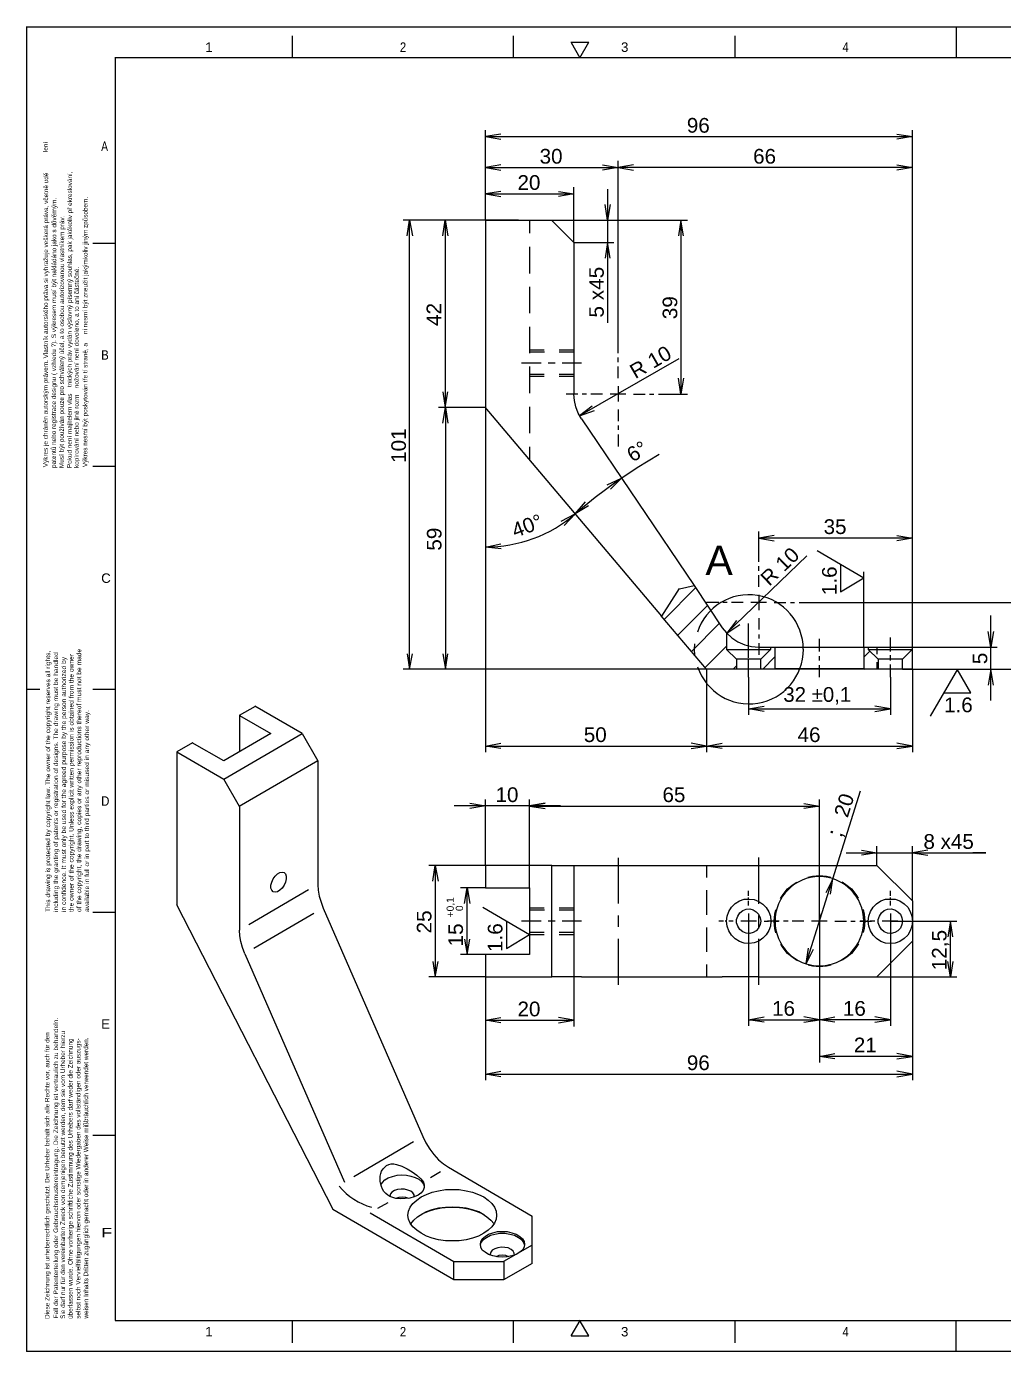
# Model space of a CAD drawing. Header units: millimetres. Extents: x 5368 to 5786, y 1964 to 2262.
# Drawn here: x 5368.5 to 5588.4, y 1964.2 to 2262.2 of the extents above; entities that cross this region are included whole.
import ezdxf

# ---------------------------------------------------------------- set-up
doc = ezdxf.new("R2010")
doc.units = ezdxf.units.MM
doc.header["$MEASUREMENT"] = 0
for name, color, linetype in [('1__LINE_ACI_146', 146, 'Continuous'), ('2__TEXT_ACI_250', 250, 'Continuous'), ('3__LINE_ACI_250', 255, 'Continuous'), ('5__LINE_ACI_230', 230, 'Continuous'), ('6__TEXT_ACI_146', 146, 'Continuous')]:
    doc.layers.add(name, color=color, linetype=linetype)
doc.styles.add('ARIAL', font='', dxfattribs={"width": 0.75})
doc.styles.add('ARIAL_1', font='txt', dxfattribs={"width": 0.75})
doc.styles.get('ARIAL').set_extended_font_data('Arial')

msp = doc.modelspace()

# ---------------------------------------------------------------- linework, layer by layer
at = {"layer": '1__LINE_ACI_146'}
for p, q in [((5471.69, 2218.57), (5471.69, 2238.85)), ((5475.12, 2237.97), (5471.69, 2237.4)), ((5564.17, 2237.97), (5567.71, 2237.4)), ((5567.71, 2120.07), (5567.71, 2238.85)), ((5471.69, 2237.4), (5475.12, 2236.83)), ((5471.69, 2237.4), (5567.71, 2237.4)), ((5567.71, 2237.4), (5564.17, 2236.83)), ((5471.69, 2218.57), (5471.69, 2231.92)), ((5475.12, 2231.05), (5471.69, 2230.48)), ((5471.69, 2230.48), (5475.12, 2229.83)), ((5471.69, 2230.48), (5501.53, 2230.48)), ((5498.02, 2231.05), (5501.53, 2230.48)), ((5501.53, 2230.48), (5498.02, 2229.83)), ((5567.71, 2230.48), (5501.5, 2230.48)), ((5501.53, 2191.3), (5501.53, 2231.92)), ((5501.53, 2191.3), (5501.53, 2231.92)), ((5505, 2231.05), (5501.53, 2230.48)), ((5501.53, 2230.48), (5505, 2229.83)), ((5564.17, 2231.05), (5567.71, 2230.48)), ((5567.71, 2230.48), (5564.17, 2229.83)), ((5567.71, 2122.58), (5567.71, 2231.92)), ((5471.69, 2218.57), (5471.69, 2225.99)), ((5491.53, 2213.55), (5491.53, 2225.99)), ((5475.12, 2225.08), (5471.69, 2224.51)), ((5471.69, 2224.51), (5475.12, 2223.94)), ((5471.69, 2224.51), (5491.53, 2224.51)), ((5488.1, 2225.08), (5491.53, 2224.51)), ((5491.53, 2224.51), (5488.1, 2223.94)), ((5499.16, 2225.61), (5499.16, 2195.49)), ((5499.16, 2218.57), (5498.59, 2222.11)), ((5499.72, 2222.11), (5499.16, 2218.57)), ((5479.08, 2218.57), (5453.2, 2218.57)), ((5454.07, 2215.07), (5454.63, 2218.57)), ((5454.63, 2117.6), (5454.63, 2218.61)), ((5454.63, 2218.57), (5455.27, 2215.07)), ((5471.69, 2218.57), (5461.16, 2218.57)), ((5462.07, 2215.07), (5462.63, 2218.57)), ((5462.63, 2218.57), (5463.2, 2215.07)), ((5462.63, 2218.57), (5462.63, 2176.47)), ((5486.59, 2218.57), (5500.55, 2218.57)), ((5486.59, 2218.57), (5517.08, 2218.57)), ((5515.64, 2218.57), (5515.08, 2215.07)), ((5516.25, 2215.07), (5515.64, 2218.57)), ((5515.64, 2218.57), (5515.64, 2179.51)), ((5491.53, 2213.55), (5500.55, 2213.55)), ((5499.16, 2213.55), (5498.59, 2210.05)), ((5499.72, 2210.05), (5499.16, 2213.55)), ((5501.53, 2188.72), (5501.53, 2191.38)), ((5515.19, 2187.42), (5492.82, 2174.57)), ((5501.53, 2186.66), (5501.53, 2187.69)), ((5484.18, 2186.47), (5479.8, 2186.47)), ((5487.38, 2186.47), (5485.76, 2186.47)), ((5493.31, 2186.47), (5488.97, 2186.47)), ((5501.53, 2183.05), (5501.53, 2185.71)), ((5501.53, 2181.3), (5501.53, 2177.8)), ((5515.64, 2179.51), (5515.08, 2183.05)), ((5516.25, 2183.05), (5515.64, 2179.51)), ((5462.07, 2179.97), (5462.63, 2176.47)), ((5462.63, 2176.47), (5463.2, 2179.97)), ((5492.44, 2179.51), (5489.8, 2179.51)), ((5494.44, 2179.51), (5493.42, 2179.51)), ((5498.02, 2179.51), (5495.38, 2179.51)), ((5503.23, 2179.51), (5499.72, 2179.51)), ((5505, 2179.51), (5507.57, 2179.51)), ((5508.59, 2179.51), (5509.53, 2179.51)), ((5510.59, 2179.51), (5513.19, 2179.51)), ((5513.19, 2179.51), (5517.08, 2179.51)), ((5471.69, 2176.47), (5461.16, 2176.47)), ((5471.69, 2176.47), (5461.24, 2176.47)), ((5462.1, 2172.93), (5462.67, 2176.47)), ((5462.67, 2176.47), (5463.23, 2172.93)), ((5462.67, 2176.47), (5462.67, 2117.6)), ((5471.69, 2176.47), (5471.69, 2098.96)), ((5471.69, 2176.47), (5471.69, 2143.69)), ((5495.65, 2176.78), (5492.85, 2174.57)), ((5492.85, 2174.57), (5496.21, 2175.79)), ((5501.53, 2176.01), (5501.53, 2173.43)), ((5501.53, 2172.4), (5501.53, 2171.45)), ((5501.53, 2170.39), (5501.53, 2167.72)), ((5510.78, 2165.9), (5505.83, 2162.89)), ((5499.08, 2159.05), (5502.29, 2160.57)), ((5502.29, 2160.57), (5499.8, 2158.1)), ((5505.83, 2162.89), (5500.97, 2159.66)), ((5500.97, 2159.66), (5496.33, 2156.24)), ((5496.33, 2156.24), (5491.87, 2152.59)), ((5491.87, 2152.59), (5494.18, 2155.25)), ((5488.7, 2150.91), (5491.87, 2152.59)), ((5491.87, 2152.59), (5489.42, 2149.96)), ((5494.89, 2154.34), (5491.87, 2152.59)), ((5533.19, 2144.41), (5533.19, 2148.59)), ((5567.71, 2122.58), (5567.71, 2148.59)), ((5471.69, 2145.09), (5475.12, 2145.85)), ((5567.71, 2147.11), (5533.11, 2147.11)), ((5536.62, 2147.68), (5533.19, 2147.11)), ((5533.19, 2147.11), (5536.62, 2146.5)), ((5564.17, 2147.68), (5567.71, 2147.11)), ((5567.71, 2147.11), (5564.17, 2146.5)), ((5475.2, 2144.71), (5471.69, 2145.09)), ((5543.98, 2143.08), (5525.87, 2125.7)), ((5533.19, 2141.75), (5533.19, 2144.45)), ((5556.77, 2138.06), (5546.25, 2144.22)), ((5533.19, 2139.77), (5533.19, 2140.8)), ((5551.53, 2141.1), (5551.53, 2135.02)), ((5533.19, 2136.16), (5533.19, 2138.74)), ((5551.53, 2135.02), (5556.77, 2138.13)), ((5556.77, 2122.58), (5556.77, 2139.5)), ((5533.19, 2134.37), (5533.19, 2130.91)), ((5524.13, 2132.62), (5521.42, 2132.62)), ((5526.06, 2132.62), (5525.08, 2132.62)), ((5529.64, 2132.62), (5527, 2132.62)), ((5534.89, 2132.62), (5531.34, 2132.62)), ((5536.62, 2132.62), (5539.23, 2132.62)), ((5540.28, 2132.62), (5541.15, 2132.62)), ((5542.25, 2132.62), (5544.89, 2132.62)), ((5544.89, 2132.62), (5595.56, 2132.62)), ((5528.1, 2128.55), (5525.95, 2125.7)), ((5525.95, 2125.7), (5528.89, 2127.67)), ((5530.85, 2123.99), (5530.85, 2127.9)), ((5533.19, 2129.12), (5533.19, 2126.53)), ((5585.3, 2110.56), (5585.3, 2129.69)), ((5530.85, 2122.54), (5530.85, 2125.81)), ((5533.19, 2125.43), (5533.19, 2124.56)), ((5562.73, 2121.82), (5562.73, 2124.75)), ((5585.3, 2122.58), (5584.73, 2126.08)), ((5585.94, 2126.08), (5585.3, 2122.58)), ((5518.66, 2122.08), (5518.78, 2123.34)), ((5518.78, 2120.75), (5518.66, 2122.08)), ((5530.85, 2121.13), (5530.85, 2122.58)), ((5533.19, 2123.49), (5533.19, 2120.83)), ((5546.81, 2121.63), (5546.81, 2124.44)), ((5562.73, 2121.63), (5562.73, 2124.44)), ((5567.71, 2122.58), (5586.77, 2122.58)), ((5454.07, 2121.06), (5454.63, 2117.6)), ((5454.63, 2117.6), (5455.27, 2121.06)), ((5462.1, 2121.06), (5462.67, 2117.6)), ((5462.67, 2117.6), (5463.23, 2121.06)), ((5530.85, 2120.18), (5530.85, 2121.4)), ((5530.85, 2115.81), (5530.85, 2119.69)), ((5530.85, 2115.81), (5530.85, 2118.97)), ((5546.81, 2119.54), (5546.81, 2120.56)), ((5562.73, 2119.73), (5562.73, 2120.75)), ((5562.73, 2119.54), (5562.73, 2120.56)), ((5521.42, 2117.6), (5453.2, 2117.6)), ((5521.42, 2117.6), (5461.24, 2117.6)), ((5521.42, 2117.6), (5521.42, 2098.96)), ((5521.42, 2117.6), (5521.42, 2098.96)), ((5530.85, 2115.81), (5530.85, 2107.33)), ((5546.81, 2115.81), (5546.81, 2118.55)), ((5562.73, 2115.81), (5562.73, 2118.66)), ((5562.73, 2115.81), (5562.73, 2118.55)), ((5562.73, 2115.81), (5562.73, 2107.33)), ((5565.45, 2117.6), (5595.56, 2117.6)), ((5565.45, 2117.6), (5579.22, 2117.6)), ((5567.71, 2117.6), (5586.77, 2117.6)), ((5567.71, 2117.6), (5567.71, 2098.96)), ((5577.83, 2117.6), (5571.71, 2107.06)), ((5580.85, 2112.31), (5577.75, 2117.63)), ((5585.3, 2117.6), (5584.73, 2114.02)), ((5585.94, 2114.02), (5585.3, 2117.6)), ((5574.81, 2112.31), (5580.85, 2112.31)), ((5530.85, 2108.7), (5534.36, 2109.34)), ((5534.36, 2108.13), (5530.85, 2108.7)), ((5530.85, 2108.7), (5562.73, 2108.7)), ((5562.73, 2108.7), (5559.22, 2109.34)), ((5559.22, 2108.13), (5562.73, 2108.7)), ((5471.69, 2100.33), (5475.12, 2100.98)), ((5521.42, 2100.33), (5517.95, 2100.98)), ((5521.42, 2100.33), (5524.89, 2100.98)), ((5567.71, 2100.33), (5564.17, 2100.98)), ((5475.12, 2099.76), (5471.69, 2100.33)), ((5471.69, 2100.33), (5521.42, 2100.33)), ((5517.95, 2099.76), (5521.42, 2100.33)), ((5524.89, 2099.76), (5521.42, 2100.33)), ((5521.42, 2100.33), (5567.71, 2100.33)), ((5564.17, 2099.76), (5567.71, 2100.33)), ((5549.79, 2070.47), (5556.02, 2090.25)), ((5488.59, 2086.9), (5464.63, 2086.9)), ((5468.14, 2087.47), (5471.69, 2086.9)), ((5471.69, 2086.9), (5468.14, 2086.26)), ((5471.69, 2073.48), (5471.69, 2088.35)), ((5481.61, 2068.46), (5481.61, 2088.35)), ((5481.61, 2068.46), (5481.61, 2088.31)), ((5485.08, 2087.47), (5481.61, 2086.9)), ((5485.08, 2087.4), (5481.61, 2086.83)), ((5481.61, 2086.9), (5485.08, 2086.26)), ((5481.61, 2086.83), (5485.08, 2086.26)), ((5481.61, 2086.83), (5546.81, 2086.83)), ((5543.3, 2087.4), (5546.81, 2086.83)), ((5546.81, 2086.83), (5543.3, 2086.26)), ((5546.81, 2060.93), (5546.81, 2088.31)), ((5559.72, 2073.48), (5559.72, 2077.85)), ((5567.71, 2065.49), (5567.71, 2077.85)), ((5501.53, 2075.23), (5501.53, 2064.92)), ((5533.19, 2064.84), (5533.19, 2075.3)), ((5552.81, 2076.33), (5584.05, 2076.33)), ((5556.24, 2076.94), (5559.72, 2076.33)), ((5559.72, 2076.33), (5556.24, 2075.76)), ((5571.15, 2076.94), (5567.71, 2076.33)), ((5567.71, 2076.33), (5571.15, 2075.76)), ((5471.69, 2073.48), (5458.97, 2073.48)), ((5459.84, 2069.98), (5460.41, 2073.48)), ((5460.41, 2073.48), (5461.05, 2069.98)), ((5460.41, 2073.48), (5460.41, 2048.41)), ((5546.81, 2070.09), (5546.81, 2072.76)), ((5471.69, 2068.46), (5466.06, 2068.46)), ((5466.97, 2064.96), (5467.54, 2068.46)), ((5467.54, 2053.43), (5467.54, 2068.53)), ((5467.54, 2068.46), (5468.14, 2064.96)), ((5543.79, 2051.42), (5549.79, 2070.55)), ((5546.81, 2068.08), (5546.81, 2069.1)), ((5549.79, 2070.47), (5548.21, 2067.32)), ((5549.26, 2067.01), (5549.79, 2070.47)), ((5530.85, 2066.67), (5530.85, 2067.77)), ((5530.85, 2065.87), (5530.85, 2066.29)), ((5530.85, 2064.46), (5530.85, 2065.49)), ((5546.81, 2064.46), (5546.81, 2067.13)), ((5562.73, 2066.67), (5562.73, 2067.77)), ((5562.73, 2065.87), (5562.73, 2066.29)), ((5562.73, 2064.46), (5562.73, 2065.49)), ((5567.71, 2065.49), (5567.71, 2025.18)), ((5481.61, 2057.88), (5471.12, 2064.01)), ((5501.53, 2062.26), (5501.53, 2059.71)), ((5530.85, 2062.68), (5530.85, 2059.22)), ((5533.19, 2059.63), (5533.19, 2062.26)), ((5546.81, 2062.68), (5546.81, 2059.22)), ((5562.73, 2062.68), (5562.73, 2059.22)), ((5476.4, 2060.93), (5476.4, 2054.84)), ((5484.18, 2060.93), (5479.8, 2060.93)), ((5487.38, 2060.93), (5485.76, 2060.93)), ((5493.31, 2060.93), (5488.97, 2060.93)), ((5525.19, 2060.93), (5524.13, 2060.93)), ((5525.95, 2060.93), (5525.57, 2060.93)), ((5527.38, 2060.93), (5526.4, 2060.93)), ((5532.62, 2060.93), (5529.08, 2060.93)), ((5530.85, 2060.93), (5530.85, 2037.38)), ((5534.36, 2060.93), (5535.3, 2060.93)), ((5537.72, 2060.93), (5535.08, 2060.93)), ((5535.76, 2060.93), (5536.06, 2060.93)), ((5536.59, 2060.93), (5537.57, 2060.93)), ((5539.72, 2060.93), (5538.7, 2060.93)), ((5543.3, 2060.93), (5540.66, 2060.93)), ((5548.51, 2060.93), (5545, 2060.93)), ((5546.81, 2060.93), (5546.81, 2037.38)), ((5546.81, 2060.93), (5546.81, 2037.38)), ((5550.28, 2060.93), (5552.85, 2060.93)), ((5553.87, 2060.93), (5554.81, 2060.93)), ((5555.87, 2060.93), (5558.47, 2060.93)), ((5557, 2060.93), (5555.94, 2060.93)), ((5557.83, 2060.93), (5557.45, 2060.93)), ((5559.22, 2060.93), (5558.21, 2060.93)), ((5564.43, 2060.93), (5560.92, 2060.93)), ((5562.73, 2060.93), (5562.73, 2037.38)), ((5562.73, 2060.93), (5577.64, 2060.93)), ((5566.21, 2060.93), (5567.19, 2060.93)), ((5567.64, 2060.93), (5567.94, 2060.93)), ((5568.39, 2060.93), (5569.41, 2060.93)), ((5576.24, 2060.93), (5575.68, 2057.43)), ((5576.24, 2048.41), (5576.24, 2060.96)), ((5576.81, 2057.43), (5576.24, 2060.93)), ((5466.97, 2056.93), (5467.54, 2053.43)), ((5467.54, 2053.43), (5468.14, 2056.93)), ((5476.4, 2054.84), (5481.61, 2057.92)), ((5501.53, 2056.97), (5501.53, 2046.66)), ((5530.85, 2057.43), (5530.85, 2056.48)), ((5533.19, 2046.66), (5533.19, 2056.97)), ((5546.81, 2057.43), (5546.81, 2054.84)), ((5562.73, 2057.43), (5562.73, 2056.48)), ((5567.71, 2056.4), (5567.71, 2029.17)), ((5481.61, 2053.43), (5466.06, 2053.43)), ((5530.85, 2055.98), (5530.85, 2055.64)), ((5530.85, 2055.22), (5530.85, 2054.2)), ((5543.79, 2051.42), (5544.32, 2054.88)), ((5545.38, 2054.58), (5543.79, 2051.42)), ((5546.81, 2053.81), (5546.81, 2052.86)), ((5562.73, 2055.98), (5562.73, 2055.64)), ((5562.73, 2055.22), (5562.73, 2054.2)), ((5459.84, 2051.91), (5460.41, 2048.41)), ((5460.41, 2048.41), (5461.05, 2051.91)), ((5546.81, 2051.8), (5546.81, 2049.17)), ((5576.24, 2048.41), (5575.68, 2051.91)), ((5576.81, 2051.91), (5576.24, 2048.41)), ((5471.69, 2048.41), (5458.97, 2048.41)), ((5471.69, 2048.41), (5471.69, 2037.27)), ((5471.69, 2048.41), (5471.69, 2025.18)), ((5491.53, 2048.41), (5491.53, 2037.27)), ((5546.81, 2049.17), (5546.81, 2029.17)), ((5559.72, 2048.41), (5577.64, 2048.41)), ((5471.69, 2038.68), (5475.12, 2039.25)), ((5475.12, 2038.11), (5471.69, 2038.68)), ((5471.69, 2038.68), (5491.53, 2038.68)), ((5491.53, 2038.68), (5488.1, 2039.25)), ((5488.1, 2038.11), (5491.53, 2038.68)), ((5530.85, 2038.79), (5534.36, 2039.44)), ((5534.36, 2038.22), (5530.85, 2038.79)), ((5530.85, 2038.79), (5546.81, 2038.79)), ((5546.81, 2038.79), (5543.3, 2039.44)), ((5543.3, 2038.22), (5546.81, 2038.79)), ((5562.73, 2038.79), (5546.77, 2038.79)), ((5546.81, 2038.79), (5550.28, 2039.44)), ((5550.28, 2038.22), (5546.81, 2038.79)), ((5562.73, 2038.79), (5559.22, 2039.44)), ((5559.22, 2038.22), (5562.73, 2038.79)), ((5567.71, 2030.54), (5546.77, 2030.54)), ((5546.81, 2030.54), (5550.28, 2031.18)), ((5550.28, 2029.97), (5546.81, 2030.54)), ((5567.71, 2030.54), (5564.17, 2031.18)), ((5564.17, 2029.97), (5567.71, 2030.54)), ((5471.69, 2026.54), (5475.12, 2027.19)), ((5475.12, 2025.97), (5471.69, 2026.54)), ((5471.69, 2026.54), (5567.71, 2026.54)), ((5567.71, 2026.54), (5564.17, 2027.19)), ((5564.17, 2025.97), (5567.71, 2026.54))]:
    msp.add_line(p, q, dxfattribs=at)
for centre, major_axis, start_param, end_param in [((5471.95, 2176.17), (0, 31.03), 3.132691, 3.846461), ((5530.93, 2122.05), (0, 12.32), 4.71567, 7.532649), ((5530.96, 2122.12), (0, 12.32), 1.89623, 4.710679)]:
    msp.add_ellipse(centre, major_axis=major_axis, ratio=0.992079, start_param=start_param, end_param=end_param, dxfattribs=at)
at = {"layer": '3__LINE_ACI_250'}
for p, q in [((5368.53, 1964.17), (5368.53, 2262.16)), ((5368.53, 2262.12), (5786.48, 2262.12)), ((5577.52, 2262.12), (5577.52, 2255.09)), ((5428.22, 2260.07), (5428.22, 2255.09)), ((5477.95, 2260.07), (5477.95, 2255.09)), ((5527.76, 2260.07), (5527.76, 2255.09)), ((5494.93, 2258.55), (5490.85, 2258.55)), ((5490.93, 2258.55), (5492.93, 2255.09)), ((5492.93, 2255.09), (5494.93, 2258.62)), ((5779.5, 2255.09), (5388.34, 2255.09)), ((5388.41, 2255.09), (5388.41, 1971.17)), ((5471.69, 2218.57), (5471.69, 2176.47)), ((5471.69, 2218.57), (5486.59, 2218.57)), ((5491.53, 2213.55), (5486.52, 2218.61)), ((5383.43, 2213.44), (5388.41, 2213.44)), ((5491.53, 2213.55), (5491.53, 2179.51)), ((5491.68, 2178.07), (5491.53, 2179.51)), ((5511.31, 2129.58), (5471.61, 2176.55)), ((5491.99, 2176.59), (5491.68, 2178.07)), ((5492.55, 2175.22), (5491.99, 2176.59)), ((5493.31, 2173.89), (5492.55, 2175.22)), ((5493.31, 2173.89), (5518.59, 2136.42)), ((5383.43, 2163.27), (5388.41, 2163.27)), ((5511.31, 2129.58), (5515.3, 2135.78)), ((5518.89, 2135.93), (5511.91, 2128.89)), ((5515.3, 2135.7), (5518.59, 2136.42)), ((5518.59, 2136.42), (5524.93, 2126.95)), ((5521.61, 2131.93), (5514.93, 2125.24)), ((5521.42, 2117.6), (5511.23, 2129.61)), ((5518.02, 2121.63), (5524.32, 2127.94)), ((5524.93, 2126.95), (5525.87, 2125.77)), ((5525.87, 2125.77), (5527.08, 2124.67)), ((5525.87, 2125.77), (5525.87, 2122.08)), ((5527.08, 2124.67), (5528.47, 2123.8)), ((5521.12, 2117.98), (5525.87, 2122.81)), ((5525.87, 2122.08), (5535.83, 2122.08)), ((5525.87, 2122.08), (5528.13, 2119.88)), ((5528.47, 2123.8), (5529.98, 2123.11)), ((5529.98, 2123.11), (5531.53, 2122.73)), ((5531.53, 2122.73), (5533.19, 2122.58)), ((5533.19, 2122.58), (5535.83, 2122.58)), ((5533.6, 2119.88), (5535.83, 2122.16)), ((5535.83, 2122.08), (5535.83, 2122.65)), ((5535.83, 2122.58), (5536.81, 2122.58)), ((5536.81, 2117.79), (5536.81, 2122.65)), ((5536.81, 2122.58), (5556.77, 2122.58)), ((5556.77, 2122.58), (5557.75, 2122.58)), ((5556.77, 2122.58), (5556.77, 2117.79)), ((5558.13, 2121.7), (5556.77, 2120.33)), ((5557.75, 2122.58), (5567.71, 2122.58)), ((5557.75, 2122.58), (5557.75, 2122.08)), ((5557.75, 2122.08), (5567.71, 2122.08)), ((5557.75, 2122.08), (5559.98, 2119.88)), ((5565.45, 2119.88), (5567.71, 2122.16)), ((5567.71, 2117.6), (5567.71, 2122.65)), ((5567.71, 2122.58), (5567.71, 2122.65)), ((5567.71, 2122.08), (5567.71, 2122.65)), ((5533.6, 2119.88), (5528.1, 2119.88)), ((5528.13, 2119.88), (5528.13, 2117.6)), ((5533.6, 2117.6), (5533.6, 2119.92)), ((5534.02, 2117.6), (5536.77, 2120.37)), ((5565.45, 2119.88), (5559.9, 2119.88)), ((5559.98, 2119.88), (5559.98, 2117.6)), ((5565.45, 2117.6), (5565.45, 2119.92)), ((5528.13, 2117.6), (5521.34, 2117.6)), ((5527.38, 2117.6), (5528.13, 2118.39)), ((5533.6, 2117.6), (5528.1, 2117.6)), ((5536.62, 2117.6), (5533.57, 2117.6)), ((5556.96, 2117.6), (5536.59, 2117.6)), ((5536.62, 2117.6), (5536.81, 2117.82)), ((5536.81, 2117.79), (5556.77, 2117.79)), ((5556.77, 2117.79), (5556.96, 2117.6)), ((5559.98, 2117.6), (5556.89, 2117.6)), ((5565.45, 2117.6), (5559.9, 2117.6)), ((5567.71, 2117.6), (5565.38, 2117.6)), ((5567.41, 2117.6), (5567.71, 2117.86)), ((5368.53, 2113.15), (5371.51, 2113.15)), ((5383.43, 2113.15), (5388.41, 2113.15)), ((5419.92, 2109.23), (5416.33, 2107.18)), ((5416.41, 2107.18), (5423.43, 2103.14)), ((5416.41, 2107.18), (5416.41, 2099)), ((5430.48, 2103.14), (5419.84, 2109.27)), ((5405.84, 2101.05), (5402.26, 2099)), ((5412.86, 2096.98), (5405.77, 2101.09)), ((5423.43, 2103.14), (5412.83, 2096.98)), ((5412.86, 2092.87), (5430.48, 2103.18)), ((5430.48, 2103.14), (5433.96, 2096.98)), ((5402.3, 2099), (5412.86, 2092.87)), ((5402.3, 2099), (5402.3, 2064.58)), ((5433.96, 2096.98), (5416.33, 2086.71)), ((5433.96, 2096.98), (5433.96, 2069.14)), ((5416.41, 2086.71), (5412.83, 2092.91)), ((5416.41, 2086.71), (5416.41, 2058.95)), ((5423.96, 2070.44), (5424.37, 2071.04)), ((5424.37, 2071.04), (5424.9, 2071.58)), ((5424.9, 2071.58), (5425.47, 2071.88)), ((5425.47, 2071.88), (5425.96, 2071.99)), ((5425.96, 2071.99), (5426.41, 2071.88)), ((5426.41, 2071.88), (5426.71, 2071.58)), ((5426.71, 2071.58), (5426.9, 2071.04)), ((5426.9, 2071.04), (5426.9, 2070.44)), ((5486.59, 2073.48), (5471.61, 2073.48)), ((5471.69, 2073.48), (5471.69, 2068.46)), ((5486.59, 2048.41), (5486.59, 2073.52)), ((5486.59, 2073.48), (5491.53, 2073.48)), ((5491.53, 2073.48), (5493.31, 2073.48)), ((5491.53, 2073.48), (5491.53, 2048.41)), ((5493.31, 2073.48), (5524.93, 2073.48)), ((5524.93, 2073.48), (5533.19, 2073.48)), ((5533.19, 2073.48), (5559.72, 2073.48)), ((5567.71, 2065.49), (5559.64, 2073.52)), ((5418.49, 2060.17), (5431.92, 2068.08)), ((5423.43, 2069.03), (5423.62, 2069.71)), ((5423.43, 2068.38), (5423.43, 2069.03)), ((5423.62, 2067.89), (5423.43, 2068.38)), ((5423.62, 2069.71), (5423.96, 2070.44)), ((5425.96, 2068.38), (5425.47, 2067.89)), ((5426.41, 2069.03), (5425.96, 2068.38)), ((5426.71, 2069.71), (5426.41, 2069.03)), ((5426.9, 2070.44), (5426.71, 2069.71)), ((5433.96, 2069.14), (5434.07, 2067.89)), ((5471.69, 2068.46), (5481.61, 2068.46)), ((5481.61, 2068.46), (5481.61, 2053.43)), ((5423.96, 2067.58), (5423.62, 2067.89)), ((5424.37, 2067.51), (5423.96, 2067.58)), ((5424.9, 2067.58), (5424.37, 2067.51)), ((5425.47, 2067.89), (5424.9, 2067.58)), ((5434.07, 2067.89), (5434.26, 2066.56)), ((5434.26, 2066.56), (5434.71, 2065.22)), ((5434.71, 2065.22), (5435.2, 2063.89)), ((5527.83, 2064.92), (5528.78, 2065.49)), ((5528.78, 2065.49), (5529.83, 2065.87)), ((5529.83, 2065.87), (5530.96, 2065.91)), ((5530.96, 2065.91), (5532.1, 2065.8)), ((5532.1, 2065.8), (5533.19, 2065.41)), ((5533.19, 2065.41), (5534.06, 2064.77)), ((5559.6, 2064.84), (5560.55, 2065.49)), ((5560.55, 2065.49), (5561.6, 2065.87)), ((5561.6, 2065.87), (5562.73, 2065.91)), ((5562.73, 2065.91), (5563.79, 2065.87)), ((5563.79, 2065.87), (5564.88, 2065.49)), ((5564.88, 2065.49), (5565.83, 2064.84)), ((5567.71, 2065.49), (5567.71, 2056.4)), ((5383.43, 2062.94), (5388.41, 2062.94)), ((5437.46, 1996.08), (5402.26, 2064.65)), ((5433.12, 2062.64), (5419.62, 2054.84)), ((5435.2, 2063.89), (5457.58, 2012.55)), ((5526.02, 2062.07), (5526.4, 2063.13)), ((5526.4, 2063.13), (5527, 2064.08)), ((5527, 2064.08), (5527.83, 2064.92)), ((5528.13, 2061.35), (5528.4, 2062.11)), ((5528.4, 2062.11), (5528.85, 2062.83)), ((5528.85, 2062.83), (5529.53, 2063.32)), ((5529.53, 2063.32), (5530.28, 2063.63)), ((5530.28, 2063.63), (5531.11, 2063.7)), ((5531.11, 2063.7), (5531.87, 2063.51)), ((5531.87, 2063.51), (5532.55, 2063.06)), ((5532.55, 2063.06), (5533.11, 2062.49)), ((5533.11, 2062.49), (5533.49, 2061.73)), ((5534.06, 2064.77), (5534.81, 2064.01)), ((5534.81, 2064.01), (5535.38, 2063.06)), ((5535.38, 2063.06), (5535.76, 2062.07)), ((5557.9, 2062.07), (5558.28, 2063.13)), ((5558.28, 2063.13), (5558.85, 2064.08)), ((5558.85, 2064.08), (5559.6, 2064.84)), ((5560.02, 2061.35), (5560.28, 2062.11)), ((5560.28, 2062.11), (5560.73, 2062.83)), ((5560.73, 2062.83), (5561.34, 2063.32)), ((5561.34, 2063.32), (5562.09, 2063.63)), ((5562.09, 2063.63), (5562.92, 2063.7)), ((5562.92, 2063.7), (5563.75, 2063.51)), ((5563.75, 2063.51), (5564.43, 2063.06)), ((5564.43, 2063.06), (5565, 2062.49)), ((5565, 2062.49), (5565.3, 2061.73)), ((5565.83, 2064.84), (5566.62, 2064.08)), ((5566.62, 2064.08), (5567.19, 2063.13)), ((5567.19, 2063.13), (5567.56, 2062.07)), ((5525.87, 2060.93), (5526.02, 2062.07)), ((5526.02, 2059.82), (5525.87, 2060.93)), ((5526.4, 2058.76), (5526.02, 2059.82)), ((5528.13, 2060.55), (5528.13, 2061.35)), ((5528.4, 2059.79), (5528.13, 2060.55)), ((5528.85, 2059.06), (5528.4, 2059.79)), ((5533.11, 2059.41), (5532.55, 2058.76)), ((5533.49, 2060.17), (5533.11, 2059.41)), ((5533.49, 2061.73), (5533.6, 2060.93)), ((5533.6, 2060.93), (5533.49, 2060.17)), ((5535.76, 2059.82), (5535.38, 2058.84)), ((5535.76, 2062.07), (5535.83, 2060.93)), ((5535.83, 2060.93), (5535.76, 2059.82)), ((5557.75, 2060.93), (5557.9, 2062.07)), ((5557.9, 2059.82), (5557.75, 2060.93)), ((5558.28, 2058.76), (5557.9, 2059.82)), ((5560.02, 2060.55), (5560.02, 2061.35)), ((5560.28, 2059.79), (5560.02, 2060.55)), ((5560.73, 2059.06), (5560.28, 2059.79)), ((5565, 2059.41), (5564.43, 2058.76)), ((5565.3, 2060.17), (5565, 2059.41)), ((5565.3, 2061.73), (5565.45, 2060.93)), ((5565.45, 2060.93), (5565.3, 2060.17)), ((5567.56, 2059.82), (5567.19, 2058.76)), ((5567.56, 2062.07), (5567.71, 2060.93)), ((5567.71, 2060.93), (5567.56, 2059.82)), ((5416.45, 2057.69), (5416.41, 2058.95)), ((5416.71, 2056.36), (5416.45, 2057.69)), ((5417.09, 2055.03), (5416.71, 2056.36)), ((5527, 2057.81), (5526.4, 2058.76)), ((5527.83, 2056.97), (5527, 2057.81)), ((5528.78, 2056.4), (5527.83, 2056.97)), ((5529.83, 2056.02), (5528.78, 2056.4)), ((5529.53, 2058.57), (5528.85, 2059.06)), ((5530.28, 2058.26), (5529.53, 2058.57)), ((5531.11, 2058.19), (5530.28, 2058.26)), ((5531.87, 2058.38), (5531.11, 2058.19)), ((5532.55, 2058.76), (5531.87, 2058.38)), ((5533.19, 2056.48), (5532.1, 2056.1)), ((5534.06, 2057.12), (5533.19, 2056.48)), ((5534.81, 2057.88), (5534.06, 2057.12)), ((5535.38, 2058.84), (5534.81, 2057.88)), ((5558.85, 2057.81), (5558.28, 2058.76)), ((5559.6, 2057.05), (5558.85, 2057.81)), ((5560.55, 2056.4), (5559.6, 2057.05)), ((5559.72, 2048.41), (5567.71, 2056.48)), ((5561.6, 2056.02), (5560.55, 2056.4)), ((5561.34, 2058.57), (5560.73, 2059.06)), ((5562.09, 2058.26), (5561.34, 2058.57)), ((5562.92, 2058.19), (5562.09, 2058.26)), ((5563.75, 2058.38), (5562.92, 2058.19)), ((5564.43, 2058.76), (5563.75, 2058.38)), ((5564.88, 2056.4), (5563.79, 2056.02)), ((5565.83, 2057.05), (5564.88, 2056.4)), ((5566.62, 2057.81), (5565.83, 2057.05)), ((5567.19, 2058.76), (5566.62, 2057.81)), ((5417.58, 2053.62), (5417.09, 2055.03)), ((5417.58, 2053.62), (5439.99, 2002.28)), ((5481.61, 2053.43), (5471.61, 2053.43)), ((5471.69, 2053.43), (5471.69, 2048.41)), ((5530.96, 2055.91), (5529.83, 2056.02)), ((5532.1, 2056.1), (5530.96, 2055.91)), ((5562.73, 2055.91), (5561.6, 2056.02)), ((5563.79, 2056.02), (5562.73, 2055.91)), ((5471.69, 2048.41), (5486.59, 2048.41)), ((5491.53, 2048.41), (5486.52, 2048.41)), ((5493.31, 2048.41), (5491.5, 2048.41)), ((5493.31, 2048.41), (5524.93, 2048.41)), ((5533.19, 2048.41), (5524.89, 2048.41)), ((5533.19, 2048.41), (5559.72, 2048.41)), ((5383.43, 2012.82), (5388.41, 2012.82)), ((5457.58, 2012.55), (5458.29, 2011.1)), ((5442.07, 2003.5), (5455.5, 2011.41)), ((5458.29, 2011.1), (5459.16, 2009.7)), ((5459.16, 2009.7), (5460.1, 2008.44)), ((5448.67, 2005.25), (5449.05, 2005.63)), ((5449.05, 2005.63), (5449.46, 2006.01)), ((5449.46, 2006.01), (5449.99, 2006.2)), ((5449.99, 2006.2), (5450.48, 2006.35)), ((5450.48, 2006.35), (5451.12, 2006.35)), ((5451.12, 2006.35), (5451.69, 2006.2)), ((5451.69, 2006.2), (5452.86, 2005.82)), ((5452.86, 2005.82), (5454.07, 2005.25)), ((5460.1, 2008.44), (5461.12, 2007.3)), ((5461.12, 2007.3), (5462.25, 2006.35)), ((5462.25, 2006.35), (5463.39, 2005.59)), ((5463.39, 2005.59), (5482.18, 1994.6)), ((5448.03, 2003.61), (5448.14, 2004.18)), ((5448.03, 2002.39), (5448.03, 2003.61)), ((5448.14, 2004.18), (5448.33, 2004.75)), ((5448.33, 2004.75), (5448.67, 2005.25)), ((5448.52, 2002.2), (5449.09, 2002.77)), ((5449.09, 2002.77), (5449.84, 2003.23)), ((5449.84, 2003.23), (5450.78, 2003.53)), ((5450.78, 2003.53), (5451.8, 2003.8)), ((5451.8, 2003.8), (5452.86, 2003.88)), ((5452.86, 2003.88), (5453.95, 2003.8)), ((5453.95, 2003.8), (5454.93, 2003.61)), ((5454.07, 2005.25), (5455.2, 2004.56)), ((5454.93, 2003.61), (5455.88, 2003.31)), ((5455.2, 2004.56), (5456.25, 2003.8)), ((5455.88, 2003.31), (5456.71, 2002.93)), ((5456.25, 2003.8), (5457.16, 2003.04)), ((5456.71, 2002.93), (5457.35, 2002.36)), ((5457.16, 2003.04), (5457.73, 2002.28)), ((5461.61, 2004.56), (5459.35, 2003.23)), ((5448.14, 2001.82), (5448.03, 2002.39)), ((5448.14, 2001.63), (5448.52, 2002.2)), ((5448.29, 2001.25), (5448.14, 2001.82)), ((5448.52, 2000.68), (5448.29, 2001.25)), ((5448.86, 2000.19), (5448.52, 2000.68)), ((5449.27, 1999.73), (5448.86, 2000.19)), ((5449.73, 1999.35), (5449.27, 1999.73)), ((5450.37, 1999.62), (5450.22, 1999.12)), ((5450.67, 2000), (5450.37, 1999.62)), ((5451.24, 2000.38), (5450.67, 2000)), ((5451.92, 2000.64), (5451.24, 2000.38)), ((5452.75, 2000.68), (5451.92, 2000.64)), ((5453.5, 2000.68), (5452.75, 2000.68)), ((5454.25, 2000.49), (5453.5, 2000.68)), ((5454.93, 2000.26), (5454.25, 2000.49)), ((5455.39, 1999.88), (5454.93, 2000.26)), ((5455.65, 1999.43), (5455.39, 1999.88)), ((5457.16, 1999.81), (5456.52, 1999.31)), ((5457.65, 2000.38), (5457.16, 1999.81)), ((5457.35, 2002.36), (5457.73, 2001.79)), ((5457.91, 2001.02), (5457.65, 2000.38)), ((5457.73, 2002.28), (5457.91, 2001.63)), ((5457.73, 2001.79), (5457.91, 2001.21)), ((5457.91, 2001.63), (5457.91, 2001.02)), ((5458.41, 1999.5), (5459.73, 2000)), ((5459.73, 2000), (5461.16, 2000.3)), ((5461.16, 2000.3), (5462.67, 2000.57)), ((5462.67, 2000.57), (5464.25, 2000.64)), ((5464.25, 2000.64), (5465.76, 2000.57)), ((5465.76, 2000.57), (5467.35, 2000.3)), ((5467.35, 2000.3), (5468.78, 2000)), ((5468.78, 2000), (5470.1, 1999.5)), ((5449.73, 1997.6), (5447.39, 1996.31)), ((5450.22, 1999.05), (5449.73, 1999.35)), ((5450.22, 1999.12), (5450.22, 1999.05)), ((5450.86, 1998.78), (5450.22, 1999.05)), ((5451.5, 1998.59), (5450.86, 1998.78)), ((5452.18, 1998.78), (5451.5, 1998.59)), ((5452.56, 1998.48), (5451.5, 1998.59)), ((5453.01, 1998.86), (5452.18, 1998.78)), ((5453.61, 1998.55), (5452.56, 1998.48)), ((5453.76, 1998.78), (5453.01, 1998.86)), ((5454.71, 1998.67), (5453.61, 1998.55)), ((5454.44, 1998.59), (5453.76, 1998.78)), ((5454.37, 1995.74), (5454.75, 1996.65)), ((5455.65, 1998.93), (5454.71, 1998.67)), ((5454.75, 1996.65), (5455.39, 1997.45)), ((5455.39, 1997.45), (5456.22, 1998.21)), ((5455.69, 1998.97), (5455.65, 1999.43)), ((5456.52, 1999.31), (5455.65, 1998.93)), ((5456.22, 1998.21), (5457.2, 1998.93)), ((5457.2, 1998.93), (5458.41, 1999.5)), ((5462.67, 1996.57), (5461.12, 1996.38)), ((5461.8, 1996.5), (5463.42, 1996.65)), ((5464.25, 1996.65), (5462.67, 1996.57)), ((5463.42, 1996.65), (5465.08, 1996.65)), ((5465.84, 1996.57), (5464.25, 1996.65)), ((5465.08, 1996.65), (5466.63, 1996.5)), ((5467.35, 1996.38), (5465.84, 1996.57)), ((5470.1, 1999.5), (5471.31, 1998.93)), ((5471.31, 1998.93), (5472.29, 1998.21)), ((5472.29, 1998.21), (5473.12, 1997.45)), ((5473.12, 1997.45), (5473.69, 1996.65)), ((5473.69, 1996.65), (5474.06, 1995.74)), ((5464.56, 1980.3), (5437.39, 1996.12)), ((5445.77, 1995.32), (5464.56, 1984.4)), ((5454.25, 1994.79), (5454.37, 1995.74)), ((5454.37, 1993.91), (5454.25, 1994.79)), ((5454.75, 1993.04), (5454.37, 1993.91)), ((5454.9, 1992.85), (5455.58, 1993.72)), ((5455.58, 1993.72), (5456.44, 1994.48)), ((5456.44, 1994.48), (5457.58, 1995.17)), ((5458.33, 1995.55), (5457.16, 1994.94)), ((5457.58, 1995.17), (5458.86, 1995.74)), ((5459.65, 1996), (5458.33, 1995.55)), ((5458.86, 1995.74), (5460.29, 1996.19)), ((5461.12, 1996.38), (5459.65, 1996)), ((5460.29, 1996.19), (5461.8, 1996.5)), ((5466.63, 1996.5), (5468.14, 1996.19)), ((5468.78, 1996), (5467.35, 1996.38)), ((5468.14, 1996.19), (5469.61, 1995.74)), ((5470.18, 1995.55), (5468.78, 1996)), ((5469.61, 1995.74), (5470.93, 1995.17)), ((5471.35, 1994.94), (5470.18, 1995.55)), ((5470.93, 1995.17), (5471.99, 1994.48)), ((5471.99, 1994.48), (5472.93, 1993.72)), ((5472.93, 1993.72), (5473.61, 1992.85)), ((5474.06, 1993.91), (5473.69, 1993.04)), ((5474.06, 1995.74), (5474.18, 1994.79)), ((5474.18, 1994.79), (5474.06, 1993.91)), ((5482.18, 1988.09), (5482.18, 1994.67)), ((5455.39, 1992.2), (5454.75, 1993.04)), ((5456.22, 1991.44), (5455.39, 1992.2)), ((5457.2, 1990.76), (5456.22, 1991.44)), ((5458.41, 1990.11), (5457.2, 1990.76)), ((5471.31, 1990.76), (5470.1, 1990.11)), ((5472.29, 1991.44), (5471.31, 1990.76)), ((5473.12, 1992.2), (5472.29, 1991.44)), ((5472.37, 1990.57), (5473.31, 1990.87)), ((5473.69, 1993.04), (5473.12, 1992.2)), ((5473.31, 1990.87), (5474.37, 1991.14)), ((5473.8, 1990.57), (5474.93, 1990.76)), ((5474.37, 1991.14), (5475.5, 1991.17)), ((5474.93, 1990.76), (5476.06, 1990.76)), ((5475.5, 1991.17), (5476.59, 1991.14)), ((5476.06, 1990.76), (5477.2, 1990.57)), ((5476.59, 1991.14), (5477.65, 1990.87)), ((5477.65, 1990.87), (5478.59, 1990.57)), ((5459.73, 1989.65), (5458.41, 1990.11)), ((5461.16, 1989.27), (5459.73, 1989.65)), ((5462.67, 1989.08), (5461.16, 1989.27)), ((5464.25, 1989.04), (5462.67, 1989.08)), ((5465.76, 1989.08), (5464.25, 1989.04)), ((5467.35, 1989.27), (5465.76, 1989.08)), ((5468.78, 1989.65), (5467.35, 1989.27)), ((5470.1, 1990.11), (5468.78, 1989.65)), ((5470.55, 1988.28), (5470.67, 1988.89)), ((5470.55, 1988.09), (5470.74, 1988.7)), ((5470.67, 1987.64), (5470.55, 1988.28)), ((5470.67, 1988.89), (5470.97, 1989.54)), ((5470.97, 1986.99), (5470.67, 1987.64)), ((5470.74, 1988.7), (5471.23, 1989.35)), ((5470.97, 1989.54), (5471.61, 1990.03)), ((5471.23, 1989.35), (5471.91, 1989.84)), ((5471.61, 1990.03), (5472.37, 1990.57)), ((5471.91, 1989.84), (5472.82, 1990.3)), ((5472.82, 1990.3), (5473.8, 1990.57)), ((5475.27, 1987.64), (5474.44, 1987.52)), ((5476.03, 1987.56), (5475.27, 1987.64)), ((5482.18, 1988.09), (5475.76, 1984.4)), ((5477.2, 1990.57), (5478.21, 1990.3)), ((5478.21, 1990.3), (5479.08, 1989.84)), ((5478.59, 1990.57), (5479.42, 1990.03)), ((5479.08, 1989.84), (5479.8, 1989.35)), ((5479.42, 1990.03), (5479.99, 1989.54)), ((5479.8, 1989.35), (5480.21, 1988.7)), ((5479.99, 1989.54), (5480.37, 1988.89)), ((5480.37, 1987.64), (5479.99, 1986.99)), ((5480.21, 1988.7), (5480.48, 1988.09)), ((5480.37, 1988.89), (5480.48, 1988.28)), ((5480.48, 1988.28), (5480.37, 1987.64)), ((5482.18, 1983.95), (5482.18, 1988.13)), ((5471.61, 1986.5), (5470.97, 1986.99)), ((5472.37, 1986), (5471.61, 1986.5)), ((5473.31, 1985.66), (5472.37, 1986)), ((5472.86, 1986.5), (5472.74, 1986.04)), ((5472.74, 1986.04), (5472.74, 1985.85)), ((5473.23, 1986.95), (5472.86, 1986.5)), ((5473.76, 1987.26), (5473.23, 1986.95)), ((5474.37, 1985.47), (5473.31, 1985.66)), ((5474.44, 1987.52), (5473.76, 1987.26)), ((5474.71, 1985.74), (5473.99, 1985.47)), ((5475.5, 1985.36), (5474.37, 1985.47)), ((5475.5, 1985.81), (5474.71, 1985.74)), ((5476.25, 1985.74), (5475.5, 1985.81)), ((5476.59, 1985.47), (5475.5, 1985.36)), ((5476.78, 1987.45), (5476.03, 1987.56)), ((5476.97, 1985.47), (5476.25, 1985.74)), ((5477.65, 1985.66), (5476.59, 1985.47)), ((5477.46, 1987.14), (5476.78, 1987.45)), ((5477.91, 1986.76), (5477.46, 1987.14)), ((5478.59, 1986), (5477.65, 1985.66)), ((5478.14, 1986.31), (5477.91, 1986.76)), ((5478.21, 1985.85), (5478.14, 1986.31)), ((5479.42, 1986.5), (5478.59, 1986)), ((5479.99, 1986.99), (5479.42, 1986.5)), ((5464.56, 1980.3), (5464.56, 1984.48)), ((5464.56, 1984.4), (5475.84, 1984.4)), ((5482.18, 1983.95), (5475.76, 1980.3)), ((5475.84, 1984.4), (5475.84, 1980.3)), ((5475.84, 1980.3), (5464.52, 1980.3)), ((5388.41, 1971.17), (5779.5, 1971.17)), ((5428.22, 1971.17), (5428.22, 1966.15)), ((5477.95, 1971.17), (5477.95, 1966.15)), ((5492.93, 1971.17), (5490.85, 1967.67)), ((5494.93, 1967.67), (5492.85, 1971.21)), ((5527.76, 1971.17), (5527.76, 1966.15)), ((5577.52, 1964.17), (5577.52, 1971.21)), ((5490.93, 1967.67), (5494.93, 1967.67)), ((5786.48, 1964.17), (5368.49, 1964.17))]:
    msp.add_line(p, q, dxfattribs=at)
for centre, major_axis, start_param, end_param in [((5546.77, 2060.93), (0, 10.04), 4.712389, 10.995574), ((5449.8, 2010.46), (0, 14.34), 2.260498, 2.87838)]:
    msp.add_ellipse(centre, major_axis=major_axis, ratio=0.992079, start_param=start_param, end_param=end_param, dxfattribs=at)
at = {"layer": '5__LINE_ACI_230'}
for p, q in [((5481.61, 2218.57), (5481.61, 2215.65)), ((5481.61, 2212.6), (5481.61, 2206.63)), ((5481.61, 2203.59), (5481.61, 2197.69)), ((5481.61, 2194.61), (5481.61, 2188.72)), ((5484.93, 2188.95), (5481.53, 2188.95)), ((5481.61, 2189.48), (5484.89, 2189.48)), ((5488.29, 2189.48), (5491.53, 2189.48)), ((5491.53, 2188.95), (5488.29, 2188.95)), ((5481.61, 2185.68), (5481.61, 2179.7)), ((5481.61, 2184), (5484.89, 2184)), ((5481.61, 2183.51), (5484.89, 2183.51)), ((5488.29, 2184), (5491.53, 2184)), ((5488.29, 2183.51), (5491.53, 2183.51)), ((5481.61, 2176.66), (5481.61, 2170.69)), ((5481.61, 2167.65), (5481.61, 2164.68)), ((5559.72, 2122.58), (5559.72, 2121.02)), ((5559.72, 2119.23), (5559.72, 2117.6)), ((5521.42, 2073.48), (5521.42, 2070.74)), ((5544.17, 2070.82), (5545.19, 2071.04)), ((5545.19, 2071.04), (5546.81, 2071.2)), ((5546.81, 2071.2), (5548.4, 2071.04)), ((5548.4, 2071.04), (5549.34, 2070.82)), ((5538.59, 2066.94), (5539.6, 2068.19)), ((5539.6, 2068.19), (5540.85, 2069.22)), ((5540.85, 2069.22), (5541.68, 2069.71)), ((5551.87, 2069.79), (5552.73, 2069.22)), ((5552.73, 2069.22), (5553.98, 2068.19)), ((5553.98, 2068.19), (5555, 2066.94)), ((5521.42, 2067.89), (5521.42, 2062.37)), ((5538.02, 2066.06), (5538.59, 2066.94)), ((5555, 2066.94), (5555.49, 2066.1)), ((5484.93, 2063.4), (5481.53, 2063.4)), ((5481.61, 2063.97), (5484.89, 2063.97)), ((5488.29, 2063.97), (5491.53, 2063.97)), ((5491.53, 2063.4), (5488.29, 2063.4)), ((5536.62, 2060.93), (5536.77, 2062.56)), ((5536.77, 2062.56), (5537, 2063.51)), ((5556.58, 2063.59), (5556.81, 2062.56)), ((5556.81, 2062.56), (5556.96, 2060.93)), ((5521.42, 2059.52), (5521.42, 2054.08)), ((5536.77, 2059.33), (5536.62, 2060.93)), ((5537, 2058.3), (5536.77, 2059.33)), ((5556.81, 2059.33), (5556.58, 2058.38)), ((5556.96, 2060.93), (5556.81, 2059.33)), ((5481.61, 2058.49), (5484.89, 2058.49)), ((5481.61, 2057.92), (5484.89, 2057.92)), ((5488.29, 2058.49), (5491.53, 2058.49)), ((5488.29, 2057.92), (5491.53, 2057.92)), ((5538.59, 2054.96), (5538.09, 2055.79)), ((5539.6, 2053.7), (5538.59, 2054.96)), ((5540.85, 2052.67), (5539.6, 2053.7)), ((5553.98, 2053.7), (5552.73, 2052.67)), ((5555, 2054.96), (5553.98, 2053.7)), ((5555.56, 2055.83), (5555, 2054.96)), ((5521.42, 2051.23), (5521.42, 2048.41)), ((5541.72, 2052.1), (5540.85, 2052.67)), ((5545.19, 2050.85), (5544.25, 2051.08)), ((5546.81, 2050.7), (5545.19, 2050.85)), ((5548.4, 2050.85), (5546.81, 2050.7)), ((5549.41, 2051.08), (5548.4, 2050.85)), ((5552.73, 2052.67), (5551.9, 2052.18))]:
    msp.add_line(p, q, dxfattribs=at)

# ---------------------------------------------------------------- texts
at = {"layer": '2__TEXT_ACI_250', "style": 'ARIAL'}
for s, width, p in [('1', 1.002, (5408.67, 2256.45)), ('2', 0.862117, (5452.44, 2256.45)), ('3', 1.002, (5502.17, 2256.45)), ('4', 0.817473, (5551.98, 2256.45)), ('A', 0.771838, (5385.28, 2234.17)), ('B', 0.862117, (5385.28, 2187.23)), ('C', 1.002, (5385.28, 2137.03)), ('D', 0.862117, (5385.28, 2086.9)), ('E', 1.002, (5385.28, 2036.78)), ('F', 1.35518, (5385.28, 1989.84)), ('2', 0.862117, (5452.44, 1967.56)), ('3', 1.002, (5502.17, 1967.56)), ('1', 1.002, (5408.67, 1967.56)), ('4', 0.817473, (5551.98, 1967.56))]:
    msp.add_text(s, height=2.13, dxfattribs=dict(at, width=width)).set_placement(p)
at = {"layer": '2__TEXT_ACI_250', "linetype": 'Continuous', "style": 'ARIAL', "width": 1.007984}
for s, height, rotation, p in [('lení', 1.019, 89.9018, (5373.25, 2233.92)), ('Výkres je chráněn autorským právem. Vlastník autorského práva si vyhražuje veškerá práva, včetně udě', 1.0188, 89.9018, (5373.25, 2163.04)), ('tnických práv vydán výslovný písemný souhlas, pak jakékoliv př ekreslování,', 1.0188, 89.9018, (5378.65, 2181.08)), ('patentů nebo registrace designu ( vzhledu ?). S výkresem musí být nakládáno jako s důvěrným.', 1.0188, 89.9018, (5375.09, 2162.87)), ('ni nesmí být zneužit jakýmkoliv jiným způsobem.', 1.0188, 89.9018, (5382.18, 2193)), ('Musí být používán pouze pro schválený účel, a to osobou autorizovanou vlastníkem práv.', 1.0188, 89.9018, (5376.87, 2162.86)), ('nožování není dovoleno, a to ani částečné.', 1.0188, 89.9018, (5380.23, 2180.82)), ('Výkres nesmí být poskytován tře tí straně, a', 1.0188, 89.9018, (5382.15, 2163.08)), ('Pokud není majitelem vlas', 1.0188, 89.9018, (5378.65, 2162.86)), ('kopírování nebo jiné rozm', 1.0188, 89.9018, (5380.23, 2162.87)), ('Diese Zeichnung ist urheberrechtlich geschützt. Der Urheber behält sich alle Rechte vor, auch für den', 1.01876, 90, (5373.64, 1971.48)), ('Sie darf nur für den vereinbarten Zweck von demjenigen benutzt werden, dem sie vom Urheber hierzu', 1.0188, 90, (5377.15, 1971.52)), ('überlassen wurde. Ohne vorherige schriftliche Zustimmung des Urhebers darf weder die Zeichnung', 1.0188, 90, (5378.85, 1971.5)), ('selbst noch Vervielfältigungen hiervon oder sonstige Wiedergaben des vollständigen oder auszugs-', 1.0188, 90, (5380.62, 1971.54)), ('weisen Inhalts Dritten zugänglich gemacht oder in anderer Weise mißbräuchlich verwendet werden.', 1.0188, 90, (5382.36, 1971.58))]:
    msp.add_text(s, height=height, rotation=rotation, dxfattribs=at).set_placement(p)
at = {"layer": '2__TEXT_ACI_250', "style": 'ARIAL', "width": 1.049311}
for s, p in [('of the copyright, the drawing, copies or any other reproductions thereof must not be made', (5380.79, 2063.02)), ('This drawing is protected by copyright law. The owner of the copyright reserves all rights,', (5373.81, 2063.02)), ('including the granting of patents or registration of designs. The drawing must be handled', (5375.58, 2063.02)), ('in confidence. It must only be used for the agreed purpose by the person authorized by', (5377.36, 2063.02)), ('the owner of the copyright. Unless explicit written permission is obtained from the owner', (5379.06, 2063.02)), ('available in full or in part to third parties or misused in any other way.', (5382.56, 2063.02)), ('Fall der Patenterteilung oder Gebrauchsmustereintragung. Die Zeichnung ist vertraulich zu behandeln.', (5375.58, 1971.59))]:
    msp.add_text(s, height=1.0188, rotation=90, dxfattribs=at).set_placement(p)
at = {"layer": '6__TEXT_ACI_146', "width": 1.002}
for s, height, style, p in [('96', 3.309, 'ARIAL', (5516.97, 2238.28)), ('30', 3.309, 'ARIAL', (5483.87, 2231.32)), ('66', 3.309, 'ARIAL', (5531.87, 2231.32)), ('20', 3.309, 'ARIAL', (5478.89, 2225.42)), ('35', 3.309, 'ARIAL', (5547.72, 2148.02)), ('A', 6.58, 'ARIAL', (5521.15, 2138.82)), ('1.6', 3.309, 'ARIAL', (5574.81, 2107.94)), ('50', 3.309, 'ARIAL', (5493.8, 2101.24)), ('46', 3.309, 'ARIAL', (5541.87, 2101.24)), ('10', 3.309, 'ARIAL', (5473.95, 2087.74)), ('65', 3.309, 'ARIAL', (5511.49, 2087.74)), ('8 x45', 3.309, 'ARIAL', (5570.17, 2077.21)), ('_', 3.61, 'ARIAL_1', (5581.34, 2077.21)), ('20', 3.309, 'ARIAL', (5478.89, 2039.55)), ('16', 3.309, 'ARIAL', (5536.13, 2039.67)), ('16', 3.309, 'ARIAL', (5552.06, 2039.67)), ('21', 3.309, 'ARIAL', (5554.51, 2031.45)), ('96', 3.309, 'ARIAL', (5516.97, 2027.46))]:
    msp.add_text(s, height=height, dxfattribs=dict(at, style=style)).set_placement(p)
at = {"layer": '6__TEXT_ACI_146'}
for s, height, rotation, style, width, p in [('_', 3.58, 90, 'ARIAL_1', 1.018064, (5498.29, 2208.04)), ('5 x45', 3.283, 90, 'ARIAL', 1.018064, (5498.29, 2196.7)), ('42', 3.283, 90, 'ARIAL', 1.018064, (5461.73, 2194.8)), ('39', 3.283, 90, 'ARIAL', 1.018064, (5514.81, 2196.32)), ('R 10', 3.302, 29.9969, 'ARIAL', 1.005968, (5505.38, 2182.82)), ('101', 3.283, 90, 'ARIAL', 1.018064, (5453.8, 2164)), ('59', 3.283, 90, 'ARIAL', 1.018064, (5461.8, 2144.26)), ('R 10', 3.296, 43.9296, 'ARIAL', 1.009668, (5535.49, 2136.16)), ('1.6', 3.283, 90, 'ARIAL', 1.018064, (5550.66, 2134.25)), ('5', 3.28, 90, 'ARIAL', 1.018064, (5584.51, 2118.74)), ('20', 3.285, 72.5329, 'ARIAL', 1.016596, (5553.11, 2084.05)), (';', 3.59, 72.5329, 'ARIAL_1', 1.016596, (5551.72, 2079.56)), ('+0,1', 1.622, 90, 'ARIAL', 1.018064, (5464.56, 2061.8)), ('25', 3.283, 90, 'ARIAL', 1.018064, (5459.54, 2058.19)), ('0', 1.62, 90, 'ARIAL', 1.018064, (5466.63, 2063.21)), ('15', 3.283, 90, 'ARIAL', 1.018064, (5466.63, 2055.26)), ('1.6', 3.283, 90, 'ARIAL', 1.018064, (5475.5, 2054)), ('12,5', 3.283, 90, 'ARIAL', 1.018064, (5575.37, 2049.9))]:
    msp.add_text(s, height=height, rotation=rotation, dxfattribs=dict(at, style=style, width=width)).set_placement(p)
at = {"layer": '6__TEXT_ACI_146', "linetype": 'Continuous', "style": 'ARIAL'}
for s, height, rotation, width, p in [('6°', 3.302, 31.3019, 0.996323, (5504.77, 2164.07)), ('40°', 3.306, 20.3481, 0.993976, (5478.37, 2147.13))]:
    msp.add_text(s, height=height, rotation=rotation, dxfattribs=dict(at, width=width)).set_placement(p)
at = {"layer": '6__TEXT_ACI_146', "linetype": 'Continuous', "style": 'ARIAL', "width": 0.992079}
msp.add_text('32 ±0,1', height=3.309, dxfattribs=at).set_placement((5538.66, 2110.28))

doc.saveas('drawing.dxf')
